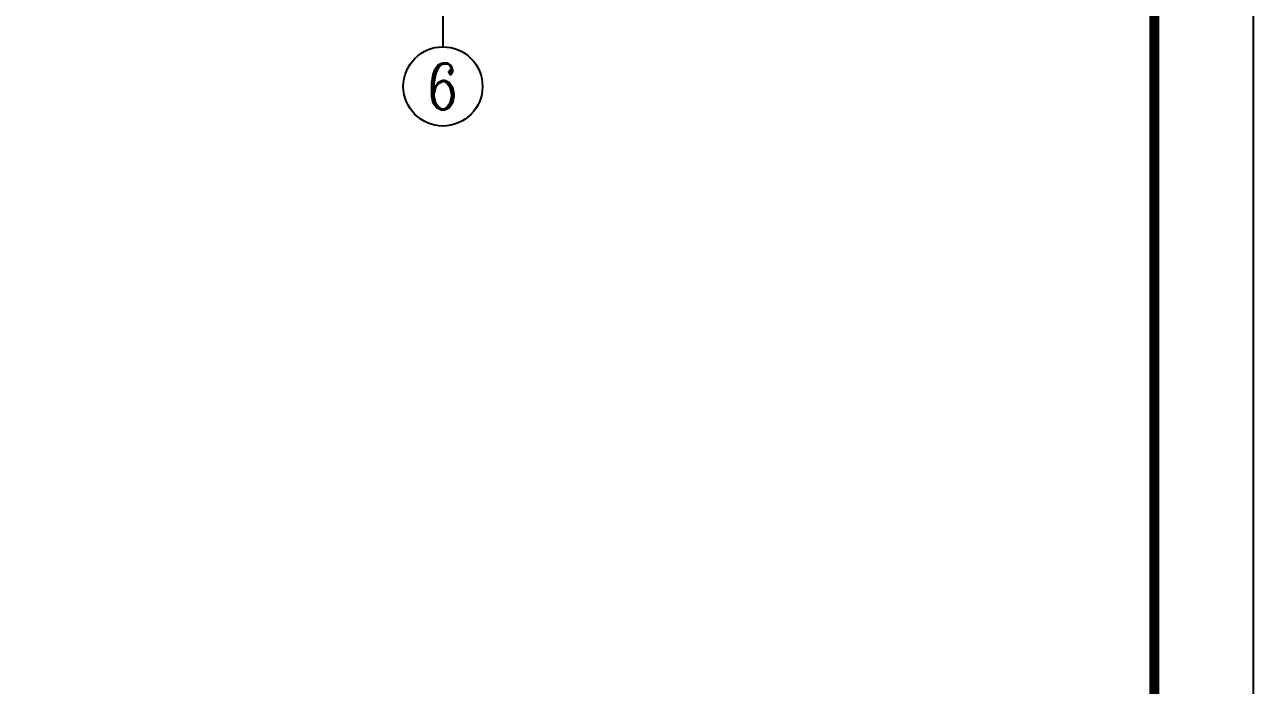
# Model space of a CAD drawing. Extents: x 14207793 to 14719554, y -1675802 to -1228715.
# Drawn here: x 14243295 to 14258193, y -1455359 to -1447345 of the extents above; entities that cross this region are included whole.
import ezdxf
from ezdxf.enums import TextEntityAlignment as Align

# ---------------------------------------------------------------- set-up
doc = ezdxf.new("R2010")
doc.units = 0
doc.header["$LTSCALE"] = 500
doc.header["$MEASUREMENT"] = 0
doc.layers.get('0').update_dxf_attribs({"linetype": 'CONTINUOUS'})
for name, color, linetype in [('AXIS', 3, 'CONTINUOUS'), ('AXIS_TEXT', 7, 'CONTINUOUS'), ('PUB_TITLE', 4, 'CONTINUOUS')]:
    doc.layers.add(name, color=color, linetype=linetype)
doc.styles.add('_TCH_AXIS', font='COMPLEX', dxfattribs={"bigfont": 'GBCBIG'})
doc.styles.add('COMPLEX', font='COMPLEX')

# ---------------------------------------------------------------- blocks, each defined once
blk = doc.blocks.new('_AXISO')
blk.add_circle((0, 0), 0.5)
at = {"layer": 'AXIS_TEXT', "style": 'COMPLEX', "width": 1.041667}
blk.add_attdef('A', text='', height=0.56, dxfattribs=at).set_placement((-0.25, -0.28), (0.25, -0.28), align=Align.FIT)

msp = doc.modelspace()

# ---------------------------------------------------------------- linework, layer by layer
at = {"layer": 'AXIS'}
msp.add_line((14248366.02, -1442814.89), (14248366.02, -1447614.89), dxfattribs=at)
at = {"layer": 'PUB_TITLE'}
msp.add_lwpolyline([(14258192.5, -1463372.5), (14258192.5, -1320692.5), (14207792.5, -1320692.5), (14207792.5, -1463372.5)], close=True, dxfattribs=at)
at = {"layer": 'PUB_TITLE', "const_width": 120}
msp.add_lwpolyline([(14256992.5, -1462172.5), (14256992.5, -1323692.5), (14208992.5, -1323692.5), (14208992.5, -1462172.5)], close=True, dxfattribs=at)

# ---------------------------------------------------------------- block references
at = {"layer": 'AXIS'}
ref = msp.add_blockref('_AXISO', (14248366.02, -1448094.89), dxfattribs=dict(at, xscale=960, yscale=960, zscale=960))
ref.add_attrib('A', '6', dxfattribs={"layer": 'AXIS_TEXT', "height": 559.14, "style": '_TCH_AXIS'}).set_placement((14248179.64, -1448374.46), (14248552.4, -1448374.46), align=Align.FIT)

doc.saveas('drawing.dxf')
